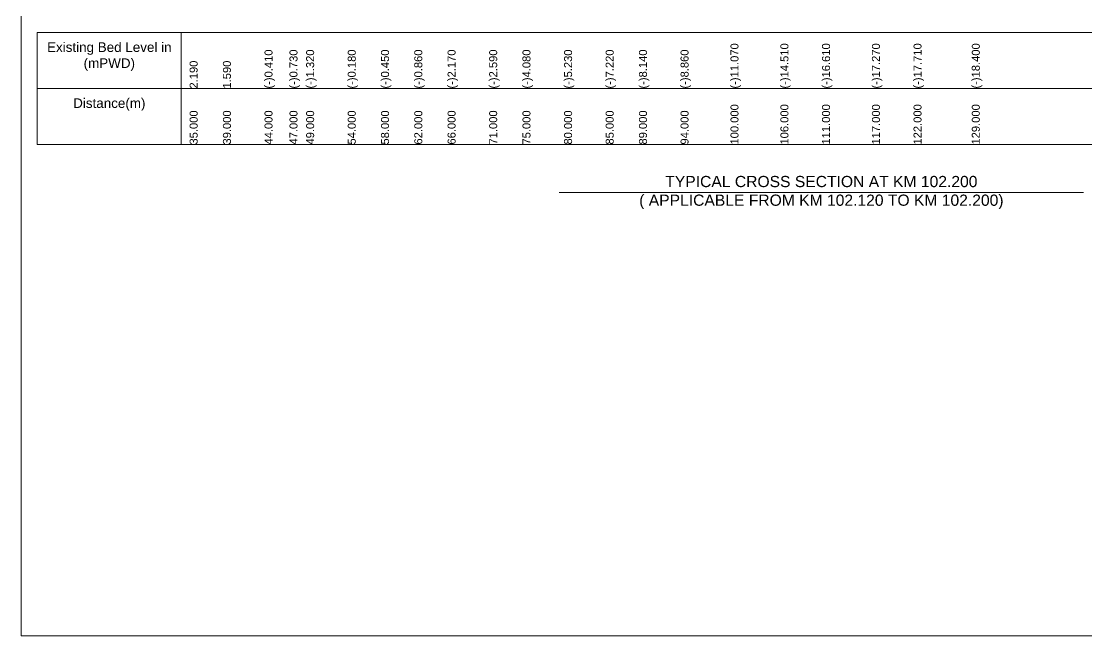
# Model space of a CAD drawing. Header units: inches. Extents: x 89000 to 305017, y -7071 to 0.
# Drawn here: x 235000 to 241658, y -7071 to -3229 of the extents above; entities that cross this region are included whole.
import ezdxf

# ---------------------------------------------------------------- set-up
doc = ezdxf.new("R2010")
doc.units = ezdxf.units.IN
doc.header["$LTSCALE"] = 7
doc.header["$MEASUREMENT"] = 0
for name, color, linetype, lineweight in [('Cross section Data Border', 7, 'Continuous', 9), ('Cross Section Labels', 7, 'Continuous', 9), ('Long Section Labels', 7, 'Continuous', 9)]:
    doc.layers.add(name, color=color, linetype=linetype, lineweight=lineweight)
doc.styles.get("Standard").update_dxf_attribs({"font": 'arial.ttf'})

msp = doc.modelspace()

# ---------------------------------------------------------------- linework, layer by layer
at = {"layer": 'Cross section Data Border'}
msp.add_lwpolyline([(235100, -3300), (241721.55388, -3300), (241721.55388, -4000), (235100, -4000)], close=True, dxfattribs=at)
for points in [[(236000, -3300), (236000, -4000)], [(235100, -3650), (241721.55388, -3650)]]:
    msp.add_lwpolyline(points, dxfattribs=at)
at = {"layer": 'Cross Section Labels'}
msp.add_lwpolyline([(235000, 0), (245000, 0), (245000, -7071), (235000, -7071)], close=True, dxfattribs=at)
msp.add_lwpolyline([(238362, -4300), (240000, -4300), (241638, -4300)], dxfattribs=at)

# ---------------------------------------------------------------- texts
at = {"layer": 'Cross section Data Border', "char_height": 60, "width": 800, "attachment_point": 5}
for s, insert in [('Existing Bed Level in (mPWD)', (235550, -3450)), ('Distance(m)', (235550, -3750))]:
    msp.add_mtext(s, dxfattribs=dict(at, insert=insert))
at = {"layer": 'Cross Section Labels', "insert": (240000, -4300), "char_height": 70, "attachment_point": 5}
msp.add_mtext('TYPICAL CROSS SECTION AT KM 102.200^J( APPLICABLE FROM KM 102.120 TO KM 102.200)', dxfattribs=at)
at = {"layer": 'Long Section Labels', "char_height": 50, "attachment_point": 1, "rotation": 90}
for s, insert in [('(-)11.070', (239432, -3650)), ('(-)14.510', (239744, -3650)), ('(-)16.610', (240004, -3650)), ('(-)17.270', (240316, -3650)), ('(-)17.710', (240576, -3650)), ('(-)18.400', (240940, -3650)), ('(-)0.410', (236520, -3650)), ('(-)0.730', (236676, -3650)), ('(-)1.320', (236780, -3650)), ('(-)0.180', (237040, -3650)), ('(-)0.450', (237248, -3650)), ('(-)0.860', (237456, -3650)), ('(-)2.170', (237664, -3650)), ('(-)2.590', (237924, -3650)), ('(-)4.080', (238132, -3650)), ('(-)5.230', (238392, -3650)), ('(-)7.220', (238652, -3650)), ('(-)8.140', (238860, -3650)), ('(-)8.860', (239120, -3650)), ('2.190', (236052, -3650)), ('1.590', (236260, -3650)), ('35.000', (236052, -4000)), ('39.000', (236260, -4000)), ('44.000', (236520, -4000)), ('47.000', (236676, -4000)), ('49.000', (236780, -4000)), ('54.000', (237040, -4000)), ('58.000', (237248, -4000)), ('62.000', (237456, -4000)), ('66.000', (237664, -4000)), ('71.000', (237924, -4000)), ('75.000', (238132, -4000)), ('80.000', (238392, -4000)), ('85.000', (238652, -4000)), ('89.000', (238860, -4000)), ('94.000', (239120, -4000)), ('100.000', (239432, -4000)), ('106.000', (239744, -4000)), ('111.000', (240004, -4000)), ('117.000', (240316, -4000)), ('122.000', (240576, -4000)), ('129.000', (240940, -4000))]:
    msp.add_mtext(s, dxfattribs=dict(at, insert=insert))

doc.saveas('drawing.dxf')
